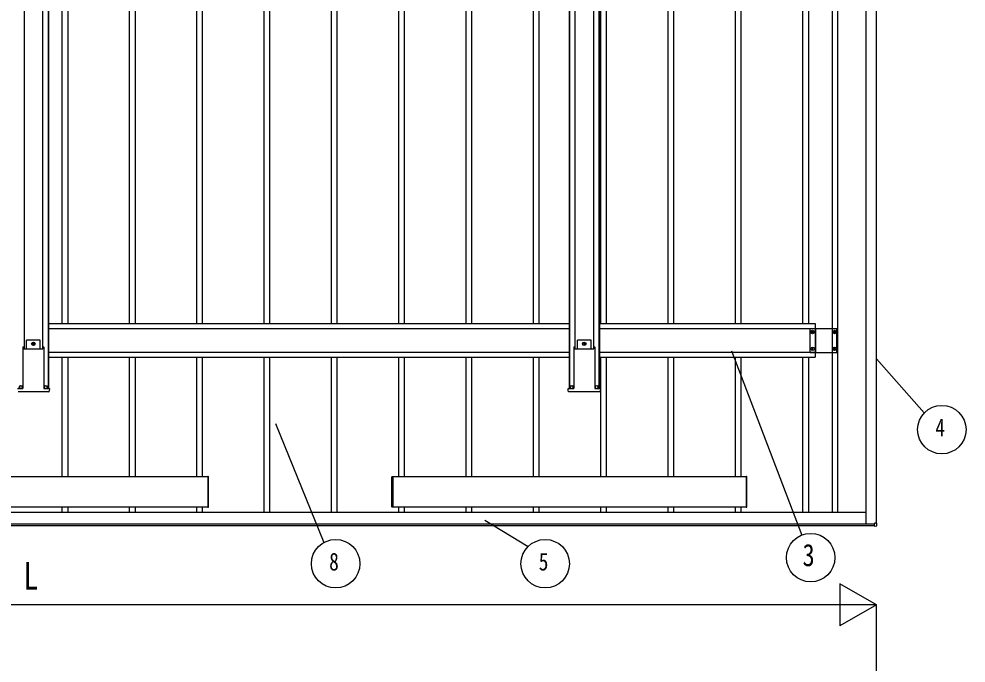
# Model space of a CAD drawing. Units: millimetres, scale not verified. Extents: x -10512 to 10512, y -7425 to 7425.
# Drawn here: x -1050 to 1764, y -1493 to 420 of the extents above; entities that cross this region are included whole.
import ezdxf
from ezdxf.enums import TextEntityAlignment as Align

# ---------------------------------------------------------------- set-up
doc = ezdxf.new("R2010")
doc.units = ezdxf.units.MM
doc.header["$LTSCALE"] = 30
doc.layers.add('0-5_YKK_A1', color=4, linetype='Continuous')
doc.layers.add('0-6_YKK_D', color=6, linetype='Continuous')
doc.styles.add('ＭＳ ゴシック', font='')
doc.styles.get('ＭＳ ゴシック').set_extended_font_data('MS Gothic')

msp = doc.modelspace()

# ---------------------------------------------------------------- linework, layer by layer
at = {"layer": '0-5_YKK_A1'}
for p, q in [((1467.52, -1078.99), (1467.52, 2032.43)), ((1497.52, -1077.79), (1497.52, 2031.24)), ((-1034.98, 2016.49), (-1034.98, -559.34)), ((-979.98, 2016.49), (-979.98, -559.34)), ((-963.68, 2015.61), (-963.68, -677.51)), ((-962.48, 2015.61), (-962.48, -677.51)), ((584.52, 2015.61), (584.52, -677.51)), ((585.72, 2015.61), (585.72, -677.51)), ((602.02, 2016.49), (602.02, -559.34)), ((657.02, 2016.49), (657.02, -559.34)), ((673.32, 2015.61), (673.32, -677.51)), ((674.52, 2015.61), (674.52, -677.51)), ((1366.52, 1997.92), (1366.52, -1044.49)), ((1382.52, 1997.92), (1382.52, -1044.49)), ((-921.48, -484.49), (-921.48, 1437.93)), ((-904.48, -484.49), (-904.48, 1437.93)), ((-721.48, -484.49), (-721.48, 1437.93)), ((-704.48, -484.49), (-704.48, 1437.93)), ((-521.48, -484.49), (-521.48, 1437.93)), ((-504.48, -484.49), (-504.48, 1437.93)), ((-321.48, -484.49), (-321.48, 1437.93)), ((-304.48, -484.49), (-304.48, 1437.93)), ((-121.48, -484.49), (-121.48, 1437.93)), ((-104.48, -484.49), (-104.48, 1437.93)), ((78.52, -484.49), (78.52, 1437.93)), ((95.52, -484.49), (95.52, 1437.93)), ((278.52, -484.49), (278.52, 1437.93)), ((295.52, -484.49), (295.52, 1437.93)), ((478.52, -484.49), (478.52, 1437.93)), ((495.52, -484.49), (495.52, 1437.93)), ((678.52, -484.49), (678.52, 1437.93)), ((695.52, -484.49), (695.52, 1437.93)), ((878.52, -484.49), (878.52, 1437.93)), ((895.52, -484.49), (895.52, 1437.93)), ((1078.52, -484.49), (1078.52, 1437.93)), ((1095.52, -484.49), (1095.52, 1437.93)), ((1278.52, 1437.93), (1278.52, -484.49)), ((1295.52, 1437.93), (1295.52, -484.49)), ((-962.48, -484.49), (584.52, -484.49)), ((-962.48, -499.49), (584.52, -499.49)), ((674.52, -499.49), (1315.52, -499.49)), ((1300.52, -569.99), (1300.52, -498.99)), ((1300.52, -498.99), (1380.52, -498.99)), ((1318.02, -569.99), (1318.02, -498.99)), ((1380.52, -569.99), (1380.52, -498.99)), ((-986.98, -533.51), (-1027.98, -533.51)), ((-1027.98, -559.34), (-1027.98, -533.51)), ((-986.98, -559.34), (-986.98, -533.51)), ((650.02, -533.51), (609.02, -533.51)), ((609.02, -559.34), (609.02, -533.51)), ((650.02, -559.34), (650.02, -533.51)), ((1307.04, -508.05), (1307.04, -507.09)), ((1373.04, -508.05), (1373.04, -507.09)), ((-1038.73, -554.15), (-1038.73, -677.36)), ((-1038.37, -554.01), (-1038.72, -554.01)), ((-1038.37, -554.01), (-1037.87, -554.01)), ((-1037.87, -554.01), (-1035.83, -554.01)), ((-1035.52, -559.34), (-1035.83, -554.01)), ((-1007, -543.07), (-1007, -542.11)), ((-979.13, -554.01), (-977.09, -554.01)), ((-977.09, -554.01), (-976.59, -554.01)), ((-976.59, -554.01), (-976.24, -554.01)), ((-976.23, -554.15), (-976.23, -677.36)), ((598.27, -554.15), (598.27, -677.36)), ((598.63, -554.01), (598.28, -554.01)), ((598.63, -554.01), (599.13, -554.01)), ((599.13, -554.01), (601.17, -554.01)), ((601.48, -559.34), (601.17, -554.01)), ((630, -543.07), (630, -542.11)), ((657.87, -554.01), (659.91, -554.01)), ((659.91, -554.01), (660.41, -554.01)), ((660.41, -554.01), (660.76, -554.01)), ((660.77, -554.15), (660.77, -677.36)), ((1307.04, -558.05), (1307.04, -557.09)), ((1373.04, -558.05), (1373.04, -557.09)), ((-962.48, -569.49), (584.52, -569.49)), ((-962.48, -584.49), (584.52, -584.49)), ((-921.48, -939.49), (-921.48, -584.49)), ((-904.48, -939.49), (-904.48, -584.49)), ((-721.48, -939.49), (-721.48, -584.49)), ((-704.48, -939.49), (-704.48, -584.49)), ((-521.48, -939.49), (-521.48, -584.49)), ((-504.48, -939.49), (-504.48, -584.49)), ((-321.48, -1044.49), (-321.48, -584.49)), ((-304.48, -1044.49), (-304.48, -584.49)), ((-121.48, -1044.49), (-121.48, -584.49)), ((-104.48, -1044.49), (-104.48, -584.49)), ((78.52, -939.49), (78.52, -584.49)), ((95.52, -939.49), (95.52, -584.49)), ((278.52, -939.49), (278.52, -584.49)), ((295.52, -939.49), (295.52, -584.49)), ((478.52, -939.49), (478.52, -584.49)), ((495.52, -939.49), (495.52, -584.49)), ((674.52, -569.49), (1315.52, -569.49)), ((674.52, -584.49), (1315.52, -584.49)), ((678.52, -939.49), (678.52, -584.49)), ((695.52, -939.49), (695.52, -584.49)), ((878.52, -939.49), (878.52, -584.49)), ((895.52, -939.49), (895.52, -584.49)), ((1078.52, -939.49), (1078.52, -584.49)), ((1095.52, -939.49), (1095.52, -584.49)), ((1278.52, -584.49), (1278.52, -1044.49)), ((1295.52, -584.49), (1295.52, -1044.49)), ((1300.52, -569.99), (1380.52, -569.99)), ((-1048.98, -677.51), (-1048.98, -673.51)), ((-1039.98, -677.51), (-1039.98, -673.51)), ((-974.98, -677.51), (-974.98, -673.51)), ((-965.98, -677.51), (-965.98, -673.51)), ((588.02, -677.51), (588.02, -673.51)), ((597.02, -677.51), (597.02, -673.51)), ((662.02, -677.51), (662.02, -673.51)), ((671.02, -677.51), (671.02, -673.51)), ((-1054.85, -677.51), (-1039.84, -677.51)), ((-1039.31, -687.01), (-1052.89, -687.01)), ((-1039.84, -677.51), (-1038.84, -677.51)), ((-1037.82, -687.01), (-1039.31, -687.01)), ((-1038.74, -677.51), (-1038.84, -677.51)), ((-1037.44, -687.01), (-1037.82, -687.01)), ((-977.52, -687.01), (-1037.44, -687.01)), ((-977.14, -687.01), (-977.52, -687.01)), ((-975.65, -687.01), (-977.14, -687.01)), ((-976.22, -677.51), (-976.12, -677.51)), ((-976.12, -677.51), (-975.12, -677.51)), ((-962.07, -687.01), (-975.65, -687.01)), ((-975.12, -677.51), (-960.11, -677.51)), ((-960.11, -677.51), (-959.61, -677.51)), ((-959.61, -677.51), (-960.08, -685.13)), ((582.15, -677.51), (597.16, -677.51)), ((597.69, -687.01), (584.11, -687.01)), ((597.16, -677.51), (598.16, -677.51)), ((599.18, -687.01), (597.69, -687.01)), ((598.26, -677.51), (598.16, -677.51)), ((599.56, -687.01), (599.18, -687.01)), ((659.48, -687.01), (599.56, -687.01)), ((659.86, -687.01), (659.48, -687.01)), ((661.35, -687.01), (659.86, -687.01)), ((660.78, -677.51), (660.88, -677.51)), ((660.88, -677.51), (661.88, -677.51)), ((674.93, -687.01), (661.35, -687.01)), ((661.88, -677.51), (676.89, -677.51)), ((676.89, -677.51), (677.39, -677.51)), ((677.39, -677.51), (676.92, -685.13)), ((-489.49, -939.49), (-1539.49, -939.49)), ((-486.99, -1028.89), (-486.99, -940.08)), ((58.01, -1028.89), (58.01, -940.08)), ((1110.51, -939.49), (60.51, -939.49)), ((1113.01, -1028.89), (1113.01, -940.08)), ((-921.48, -1044.49), (-921.48, -1029.49)), ((-904.48, -1044.49), (-904.48, -1029.49)), ((-721.48, -1044.49), (-721.48, -1029.49)), ((-704.48, -1044.49), (-704.48, -1029.49)), ((-521.48, -1044.49), (-521.48, -1029.49)), ((-504.48, -1044.49), (-504.48, -1029.49)), ((-489.49, -1028.99), (-489.49, -1029.99)), ((-489.49, -1029.99), (-487.93, -1029.89)), ((60.51, -1029.99), (58.95, -1029.89)), ((60.51, -1028.99), (60.51, -1029.99)), ((78.52, -1044.49), (78.52, -1029.49)), ((95.52, -1044.49), (95.52, -1029.49)), ((278.52, -1044.49), (278.52, -1029.49)), ((295.52, -1044.49), (295.52, -1029.49)), ((478.52, -1044.49), (478.52, -1029.49)), ((495.52, -1044.49), (495.52, -1029.49)), ((678.52, -1044.49), (678.52, -1029.49)), ((695.52, -1044.49), (695.52, -1029.49)), ((878.52, -1044.49), (878.52, -1029.49)), ((895.52, -1044.49), (895.52, -1029.49)), ((1078.52, -1044.49), (1078.52, -1029.49)), ((1095.52, -1044.49), (1095.52, -1029.49)), ((1110.51, -1028.99), (1110.51, -1029.99)), ((1110.51, -1029.99), (1112.07, -1029.89)), ((-3506.98, -1044.49), (1467.52, -1044.49)), ((-3505.98, -1079.49), (1491.02, -1079.49)), ((-3505.98, -1084.49), (1491.02, -1084.49)), ((1467.52, -1078.99), (1492.52, -1078.99)), ((1491.02, -1079.59), (1491.02, -1085.49)), ((1491.02, -1085.49), (1491.02, -1085.99)), ((1491.02, -1085.99), (1498.55, -1085.53)), ((1491.32, -1078.99), (1491.32, -1079.29)), ((1492.02, -1078.99), (1492.02, -1079.29)), ((1492.52, -1077.79), (1492.52, -1078.99)), ((1492.52, -1077.79), (1492.52, -1078.99)), ((1492.84, -1077.79), (1492.52, -1077.79)), ((1498.55, -1077.79), (1492.84, -1077.79))]:
    msp.add_line(p, q, dxfattribs=at)
for points in [[(674.52, -484.49), (1315.52, -484.49), (1315.52, -584.49)], [(1306.08, -509.97), (1305.12, -509.97), (1305.12, -509.01), (1306.08, -509.01)], [(1307.04, -507.09), (1308, -507.09), (1308, -508.05)], [(1308, -510.93), (1308, -511.89), (1307.04, -511.89), (1307.04, -510.93)], [(1308.96, -509.01), (1309.92, -509.01), (1309.92, -509.97), (1308.96, -509.97)], [(1372.08, -509.97), (1371.12, -509.97), (1371.12, -509.01), (1372.08, -509.01)], [(1373.04, -507.09), (1374, -507.09), (1374, -508.05)], [(1374, -510.93), (1374, -511.89), (1373.04, -511.89), (1373.04, -510.93)], [(1374.96, -509.01), (1375.92, -509.01), (1375.92, -509.97), (1374.96, -509.97)], [(-1035.52, -559.34), (-979.44, -559.34), (-979.13, -554.01)], [(-1008.92, -544.03), (-1009.88, -544.03), (-1009.88, -544.99), (-1008.92, -544.99)], [(-1007, -542.11), (-1007.96, -542.11), (-1007.96, -543.07)], [(-1007.96, -545.95), (-1007.96, -546.91), (-1007, -546.91), (-1007, -545.95)], [(-1006.04, -544.99), (-1005.08, -544.99), (-1005.08, -544.03), (-1006.04, -544.03)], [(601.48, -559.34), (657.56, -559.34), (657.87, -554.01)], [(628.08, -544.03), (627.12, -544.03), (627.12, -544.99), (628.08, -544.99)], [(630, -542.11), (629.04, -542.11), (629.04, -543.07)], [(629.04, -545.95), (629.04, -546.91), (630, -546.91), (630, -545.95)], [(630.96, -544.99), (631.92, -544.99), (631.92, -544.03), (630.96, -544.03)], [(1306.08, -559.97), (1305.12, -559.97), (1305.12, -559.01), (1306.08, -559.01)], [(1307.04, -557.09), (1308, -557.09), (1308, -558.05)], [(1308, -560.93), (1308, -561.89), (1307.04, -561.89), (1307.04, -560.93)], [(1308.96, -559.01), (1309.92, -559.01), (1309.92, -559.97), (1308.96, -559.97)], [(1372.08, -559.97), (1371.12, -559.97), (1371.12, -559.01), (1372.08, -559.01)], [(1373.04, -557.09), (1374, -557.09), (1374, -558.05)], [(1374, -560.93), (1374, -561.89), (1373.04, -561.89), (1373.04, -560.93)], [(1374.96, -559.01), (1375.92, -559.01), (1375.92, -559.97), (1374.96, -559.97)], [(582.12, -685.13), (581.65, -677.51), (582.15, -677.51)], [(-489.49, -1029.49), (-1539.49, -1029.49), (-1539.49, -939.49)], [(-487.93, -939.08), (-489.49, -938.99), (-489.49, -939.99), (-489.49, -1028.99)], [(58.95, -939.08), (60.51, -938.99), (60.51, -939.99), (60.51, -1028.99)], [(1110.51, -1029.49), (60.51, -1029.49), (60.51, -939.49)], [(1112.07, -939.08), (1110.51, -938.99), (1110.51, -939.99), (1110.51, -1028.99)], [(1492.22, -1079.29), (1491.02, -1079.29), (1491.02, -1079.59)], [(1499.02, -1085.03), (1499.02, -1077.79), (1498.55, -1077.79)]]:
    msp.add_lwpolyline(points, dxfattribs=at)
for centre, radius in [((1307.52, -509.49), 5.3), ((1373.52, -509.49), 5.3), ((-1007.48, -544.51), 5.3), ((629.52, -544.51), 5.3), ((1307.52, -559.49), 5.3), ((1373.52, -559.49), 5.3), ((-1044.48, -673.01), 5), ((-970.48, -673.01), 5), ((592.52, -673.01), 5), ((666.52, -673.01), 5)]:
    msp.add_circle(centre, radius, dxfattribs=at)
for centre, radius, start, end in [((1306.08, -508.05), 0.96, 270, 0), ((1306.08, -510.93), 0.96, 0, 90), ((1308.96, -508.05), 0.96, 180, 270), ((1308.96, -510.93), 0.96, 90, 180), ((1372.08, -508.05), 0.96, 270, 0), ((1372.08, -510.93), 0.96, 0, 90), ((1374.96, -508.05), 0.96, 180, 270), ((1374.96, -510.93), 0.96, 90, 180), ((-1008.92, -543.07), 0.96, 270, 0), ((-1008.92, -545.95), 0.96, 0, 90), ((-1006.04, -543.07), 0.96, 180, 270), ((-1006.04, -545.95), 0.96, 90, 180), ((628.08, -543.07), 0.96, 270, 0), ((628.08, -545.95), 0.96, 0, 90), ((630.96, -543.07), 0.96, 180, 270), ((630.96, -545.95), 0.96, 90, 180), ((1306.08, -558.05), 0.96, 270, 0), ((1306.08, -560.93), 0.96, 0, 90), ((1308.96, -558.05), 0.96, 180, 270), ((1308.96, -560.93), 0.96, 90, 180), ((1372.08, -558.05), 0.96, 270, 0), ((1372.08, -560.93), 0.96, 0, 90), ((1374.96, -558.05), 0.96, 180, 270), ((1374.96, -560.93), 0.96, 90, 180), ((-1044.48, -673.51), 4.5, 90, 180), ((-1044.48, -673.51), 4.5, 0, 90), ((-970.48, -673.51), 4.5, 90, 180), ((-970.48, -673.51), 4.5, 0, 90), ((592.52, -673.51), 4.5, 90, 180), ((592.52, -673.51), 4.5, 0, 90), ((666.52, -673.51), 4.5, 90, 180), ((666.52, -673.51), 4.5, 0, 90), ((-962.07, -685.01), 2, 270, 356.5), ((584.11, -685.01), 2, 183.5, 270), ((674.93, -685.01), 2, 270, 356.5), ((-487.99, -940.08), 1, 0, 86.5), ((59.01, -940.08), 1, 93.5, 180), ((1112.01, -940.08), 1, 0, 86.5), ((-487.99, -1028.89), 1, 273.5, 0), ((59.01, -1028.89), 1, 180, 266.5), ((1112.01, -1028.89), 1, 273.5, 0), ((1492.22, -1078.99), 0.3, 270, 0), ((1498.52, -1085.03), 0.5, 273.5, 0)]:
    msp.add_arc(centre, radius, start, end, dxfattribs=at)
for centre, major_axis, start_param, end_param in [((-1038.69, -554.51), (0.031, -0.5), 3.1377656, 3.9231638), ((-976.27, -554.51), (-0.031, -0.5), 2.3600215, 3.1454197), ((598.31, -554.51), (0.031, -0.5), 3.1377656, 3.9231638), ((660.73, -554.51), (-0.031, -0.5), 2.3600215, 3.1454197), ((-1038.77, -677.01), (0.031, -0.5), 6.2793582, 7.0647564), ((-976.19, -677.01), (-0.031, -0.5), 5.5016142, 6.2870124), ((598.23, -677.01), (0.031, -0.5), 6.2793582, 7.0647564), ((660.81, -677.01), (-0.031, -0.5), 5.5016142, 6.2870124)]:
    msp.add_ellipse(centre, major_axis=major_axis, ratio=0.061627, start_param=start_param, end_param=end_param, dxfattribs=at)
at = {"layer": '0-6_YKK_D'}
for p, q in [((1067.27, -565.87), (1276.44, -1112.57)), ((1497.69, -589.35), (1639.78, -749.96)), ((-288.27, -781.03), (-144.4, -1134.88)), ((334.53, -1068.05), (463.1, -1146.33)), ((1497.58, -1319.81), (1389.33, -1257.31)), ((1389.33, -1257.31), (1389.33, -1382.31)), ((1372.58, -1319.81), (-3387.42, -1319.81)), ((1497.58, -1319.81), (1281.08, -1319.81)), ((1497.58, -1319.81), (1389.33, -1382.31)), ((1497.58, -1732.91), (1497.58, -1318.81))]:
    msp.add_line(p, q, dxfattribs=at)
for centre in [(1692.12, -799.41), (-109.29, -1197.74), (513.51, -1197.74), (1302.33, -1179.76)]:
    msp.add_circle(centre, 72, dxfattribs=at)

# ---------------------------------------------------------------- texts
at = {"layer": '0-6_YKK_D', "style": 'ＭＳ ゴシック', "width": 0.8}
for s, height, p in [('4', 52.79, (1672.92, -835.41)), ('3', 65.98, (1278.33, -1224.76)), ('8', 52.79, (-128.49, -1233.74)), ('5', 52.79, (494.31, -1233.74)), ('L', 82.48, (-1037.42, -1299.81))]:
    msp.add_text(s, height=height, dxfattribs=at).set_placement(p, align=Align.BOTTOM_LEFT)

doc.saveas('drawing.dxf')
